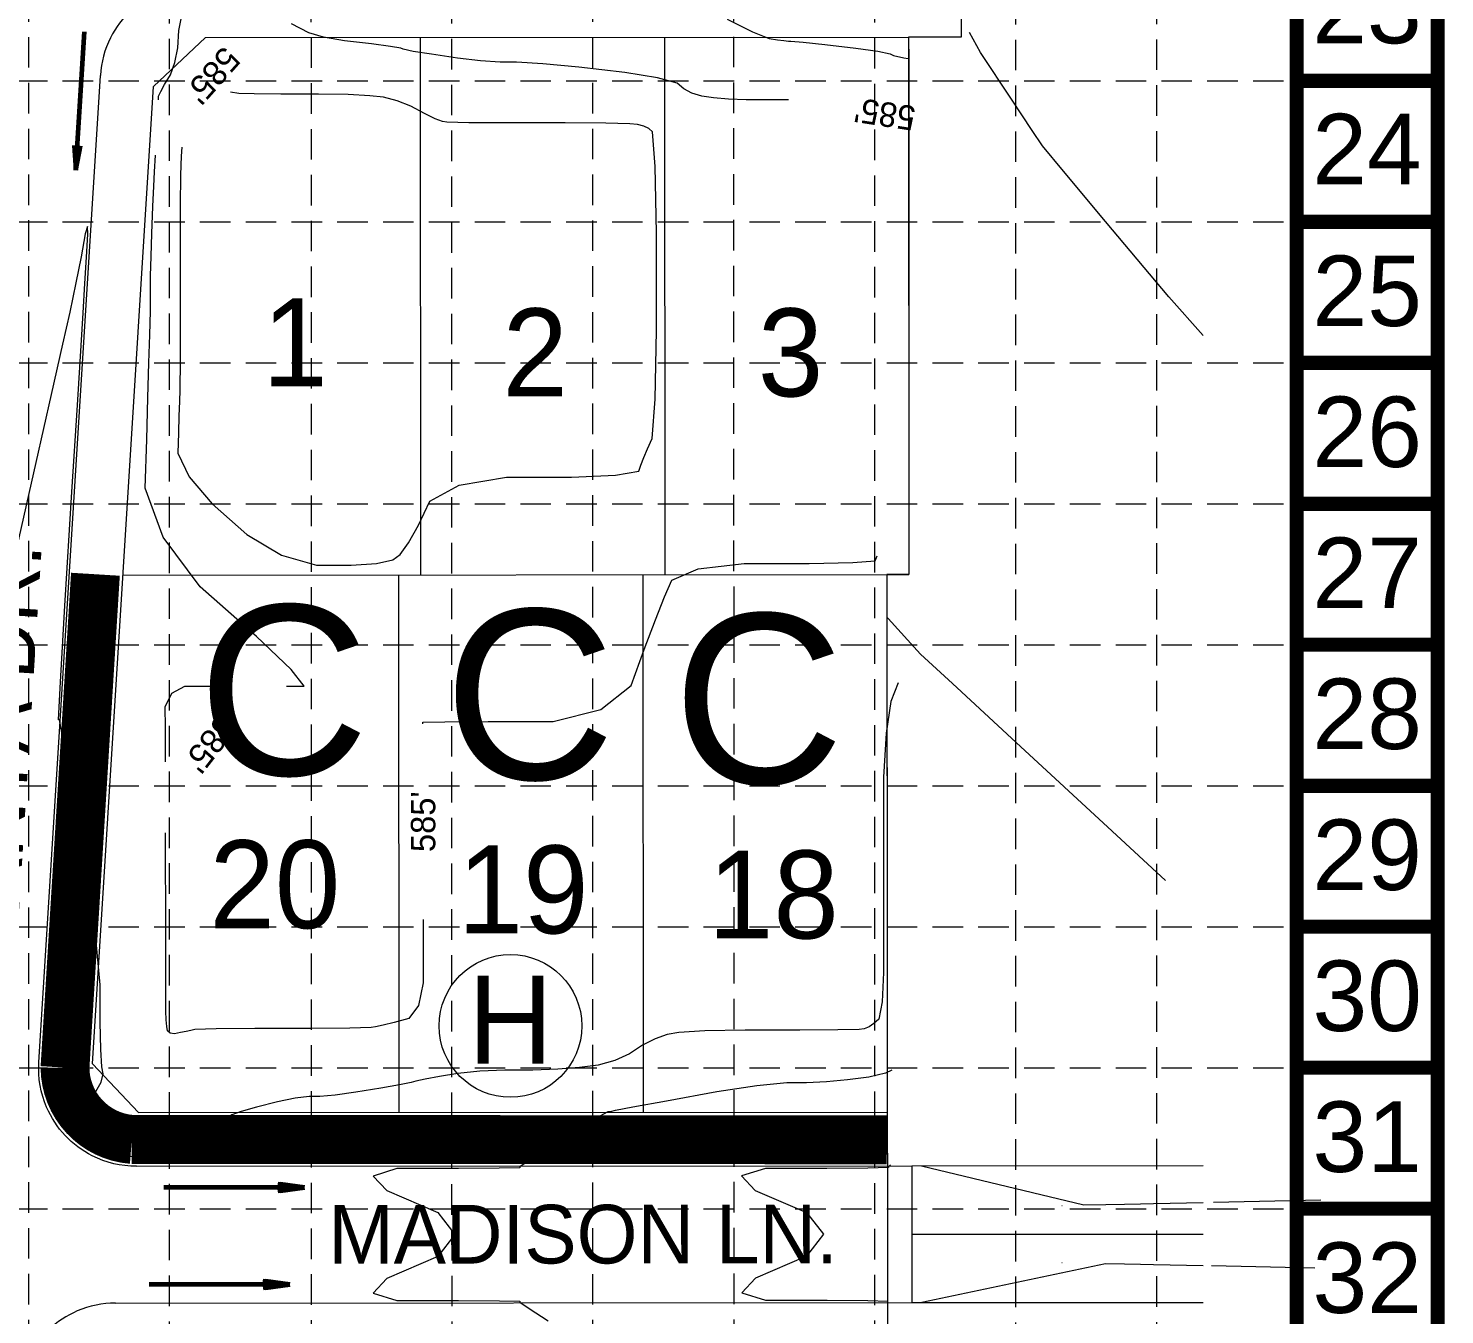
# Model space of a CAD drawing. Header units: feet. Extents: x 696 to 1853, y -3030 to -1181.
# Drawn here: x 1563.1 to 1853.1, y -2127.1 to -1863.9 of the extents above; entities that cross this region are included whole.
import ezdxf
from ezdxf.enums import TextEntityAlignment as Align

# ---------------------------------------------------------------- set-up
doc = ezdxf.new("R2010")
doc.units = ezdxf.units.FT
doc.header["$MEASUREMENT"] = 0
for name, pattern in [('DASHED', [0.75, 0.5, -0.25]), ('DGN Style 3', [109.874145, 78.481532, -31.392613]), ('DGN Style 7', [156.963064, 70.633379, -31.392613, 23.54446, -31.392613]), ('HIDDEN', [0.375, 0.25, -0.125])]:
    doc.linetypes.add(name, pattern=pattern)
for name, color, linetype, lineweight in [('0404al_MAP - Level 1', 7, 'Continuous', 0), ('0404al_MAP - Level 11', 7, 'Continuous', 0), ('0404al_MAP - Level 14', 7, 'Continuous', 0), ('0404al_MAP - Level 21', 7, 'Continuous', 0), ('0404al_MAP - Level 22', 7, 'Continuous', 0), ('0404al_MAP - Level 3', 7, 'Continuous', 0), ('0404al_MAP - Level 31', 7, 'Continuous', 0), ('0404al_MAP - Level 32', 7, 'Continuous', 0), ('EC', 7, 'Continuous', 0), ('EROSION CONTROL BLANKET', 84, 'Continuous', 0), ('Level 1', 7, 'Continuous', 0), ('Level 7', 7, 'Continuous', 0), ('PC', 7, 'Continuous', 0), ('STORM PIPE', 7, 'Continuous', 0)]:
    doc.layers.add(name, color=color, linetype=linetype, lineweight=lineweight)
doc.layers.add('BASE', color=7, linetype='Continuous')
doc.layers.add('GRID', color=254, linetype='DASHED')
doc.styles.get("Standard").update_dxf_attribs({"font": 'ARIAL.TTF'})
doc.styles.add('Style-WORKING', font='WORKING.shx')

# ---------------------------------------------------------------- blocks, each defined once
blk = doc.blocks.new('Cascade Homes logo')
at = {"color": 240}
blk.add_text('C', height=24.85, rotation=359.904, dxfattribs=at).set_placement((2410522.06, 7107185.67))

msp = doc.modelspace()

# ---------------------------------------------------------------- linework, layer by layer
at = {"layer": '0404al_MAP - Level 1', "color": 7, "linetype": 'Continuous', "lineweight": 0}
for p, q in [((1753.92, -1595.64), (1754.09, -1865.64)), ((1754.09, -1865.64), (1743.3, -1865.65)), ((1743.3, -1865.65), (1743.37, -1975.65)), ((1738.85, -1975.65), (1738.95, -2135.65)), ((1743.37, -1975.65), (1738.85, -1975.65))]:
    msp.add_line(p, q, dxfattribs=at)
at = {"layer": '0404al_MAP - Level 14', "color": 7, "linetype": 'Continuous', "lineweight": 0}
for p, q in [((1565.2, -2075.51), (1577.8, -1873.5)), ((1585.18, -2096.75), (1743.97, -2096.65)), ((1580.91, -2124.75), (1743.99, -2124.65))]:
    msp.add_line(p, q, dxfattribs=at)
at = {"layer": '0404al_MAP - Level 14', "color": 7, "linetype": 'Continuous', "lineweight": 0, "flags": 128}
msp.add_lwpolyline([(1743.97, -2096.65), (1743.99, -2124.65)], dxfattribs=at)
at = {"layer": '0404al_MAP - Level 14', "color": 7, "linetype": 'DGN Style 3', "lineweight": 0}
for centre in [(1597.76, -1874.74), (1580.93, -2144.75)]:
    msp.add_arc(centre, 20, 113.1252, 153.3437, dxfattribs=at)
at = {"layer": '0404al_MAP - Level 14', "color": 7, "linetype": 'Continuous', "lineweight": 0}
for centre, start, end in [((1597.76, -1874.74), 153.3437, 176.4324), ((1580.93, -2144.75), 90.0364, 113.1252)]:
    msp.add_arc(centre, 20, start, end, dxfattribs=at)
at = {"layer": '0404al_MAP - Level 14', "color": 7, "linetype": 'Continuous', "lineweight": 0, "extrusion": (0, 0, -1)}
for start, end in [(336.7067, 3.5676), (269.9636, 296.8245)]:
    msp.add_arc((-1585.17, -2076.75), 20, start, end, dxfattribs=at)
at = {"layer": '0404al_MAP - Level 14', "color": 7, "linetype": 'DGN Style 3', "lineweight": 0, "extrusion": (0, 0, -1)}
msp.add_arc((-1585.17, -2076.75), 20, 296.8245, 336.7067, dxfattribs=at)
at = {"layer": '0404al_MAP - Level 21', "color": 7, "linetype": 'Continuous', "lineweight": 0}
for p, q in [((1751.59, -1865.65), (1745.8, -1865.65)), ((1743.31, -1868.15), (1743.37, -1973.15)), ((1738.85, -1978.15), (1738.95, -2133.15))]:
    msp.add_line(p, q, dxfattribs=at)
at = {"layer": '0404al_MAP - Level 22', "color": 7, "linetype": 'Continuous', "lineweight": 13}
msp.add_circle((1661.77, -2068.01), 14.61, dxfattribs=at)
at = {"layer": '0404al_MAP - Level 3', "color": 7, "linetype": 'Continuous', "lineweight": 0}
for p, q in [((1599.3, -1865.74), (1588.68, -1875.73)), ((1599.3, -1865.74), (1743.3, -1865.65)), ((1643.3, -1865.71), (1643.37, -1975.71)), ((1693.3, -1865.68), (1693.37, -1975.68)), ((1576.21, -2075.78), (1588.68, -1875.73)), ((1582.45, -1975.75), (1743.37, -1975.65)), ((1638.85, -1975.72), (1638.92, -2085.72)), ((1688.85, -1975.69), (1688.92, -2085.69)), ((1585.59, -2085.75), (1576.21, -2075.78)), ((1585.59, -2085.75), (1738.92, -2085.65))]:
    msp.add_line(p, q, dxfattribs=at)
at = {"layer": '0404al_MAP - Level 31', "color": 5, "linetype": 'Continuous', "lineweight": 0, "ltscale": 1.428571}
for p, q in [((1745.97, -2096.65), (1779.18, -2104.66)), ((1774.7, -2104.77), (1774.71, -2104.76)), ((1779.18, -2104.66), (1783.65, -2104.57)), ((1783.65, -2104.57), (1787.52, -2104.48)), ((1787.52, -2104.48), (1790.78, -2104.41)), ((1790.78, -2104.41), (1793.43, -2104.34)), ((1793.43, -2104.34), (1803.61, -2104.12)), ((1805.75, -2104.07), (1827.73, -2103.59)), ((1783.62, -2116.68), (1745.99, -2124.65)), ((1774.71, -2116.5), (1774.7, -2116.5)), ((1787.48, -2116.76), (1783.62, -2116.68)), ((1790.75, -2116.83), (1787.48, -2116.76)), ((1793.42, -2116.9), (1790.75, -2116.83)), ((1803.61, -2117.11), (1793.42, -2116.9)), ((1826.45, -2117.58), (1805.32, -2117.14))]:
    msp.add_line(p, q, dxfattribs=at)
at = {"layer": '0404al_MAP - Level 32', "color": 7, "linetype": 'Continuous', "lineweight": 0}
for p, q in [((1743.97, -2096.65), (1803.61, -2096.61)), ((1743.99, -2124.65), (1803.61, -2124.61))]:
    msp.add_line(p, q, dxfattribs=at)
at = {"layer": 'BASE', "const_width": 2.89}
for points in [[(1851.62, -3028.75), (1851.62, -1182.11), (697.47, -1182.11), (697.47, -3028.75)], [(1822.76, -2999.89), (1822.76, -1210.96), (726.32, -1210.96), (726.32, -2999.89)]]:
    msp.add_lwpolyline(points, close=True, dxfattribs=at)
for points in [[(1851.62, -1874.6), (1822.76, -1874.6)], [(1851.62, -1903.45), (1822.76, -1903.45)], [(1851.62, -1932.31), (1822.76, -1932.31)], [(1851.62, -1961.16), (1822.76, -1961.16)], [(1851.62, -1990.01), (1822.76, -1990.01)], [(1851.62, -2018.87), (1822.76, -2018.87)], [(1851.62, -2047.72), (1822.76, -2047.72)], [(1851.62, -2076.57), (1822.76, -2076.57)], [(1851.62, -2105.43), (1822.76, -2105.43)]]:
    msp.add_lwpolyline(points, dxfattribs=at)
at = {"layer": 'EC', "color": 35, "linetype": 'DGN Style 3', "lineweight": 0, "flags": 128}
for points in [[(1803.61, -1926.7), (1796.55, -1918.82), (1783.63, -1903.36), (1775.01, -1893.06), (1770.71, -1887.91), (1770.71, -1887.91), (1768.6, -1884.73), (1764.37, -1878.37), (1758.04, -1868.83), (1753, -1859.78), (1749.25, -1851.22), (1746.79, -1843.13), (1747.4, -1834.15), (1751.07, -1824.25), (1757.8, -1813.45), (1765.82, -1805.03), (1775.11, -1799.02), (1785.7, -1795.39), (1792.75, -1792.97), (1796.28, -1791.76), (1796.28, -1791.76), (1800.54, -1788.43), (1803.61, -1786.04)], [(1738.85, -1984.39), (1739.08, -1984.64), (1745.71, -1991.91), (1745.71, -1991.91), (1752.25, -1997.94), (1765.33, -2010.02), (1784.95, -2028.13), (1798.61, -2040.7), (1803.61, -2045.28)]]:
    msp.add_lwpolyline(points, dxfattribs=at)
at = {"layer": 'EROSION CONTROL BLANKET', "linetype": 'Continuous', "lineweight": 13, "const_width": 10}
msp.add_lwpolyline([(1738.78, -2091.32), (1584.24, -2091.24, -0.390311), (1570.56, -2076.55), (1576.79, -1975.58)], format="xyb", dxfattribs=at)
at = {"layer": 'GRID', "color": 252, "linetype": 'HIDDEN', "lineweight": 0, "ltscale": 25}
for p, q in [((1563.19, -2884.39), (1563.08, -1210.96)), ((1592.02, -2884.73), (1591.93, -1210.96)), ((1621.14, -2884.47), (1620.91, -1210.31)), ((1649.83, -2884.77), (1649.77, -1210.31)), ((1678.71, -2884.41), (1678.62, -1210.31)), ((1707.62, -2884.32), (1707.48, -1210.31)), ((1736.42, -2884.57), (1736.33, -1210.31)), ((1765.33, -2884.95), (1765.18, -1210.31)), ((1794.21, -2884.87), (1794.04, -1210.31)), ((726.32, -1874.6), (1822.76, -1874.6)), ((726.32, -1903.45), (1822.76, -1903.45)), ((726.32, -1932.31), (1822.76, -1932.31)), ((726.32, -1961.16), (1822.76, -1961.16)), ((726.32, -1990.01), (1822.76, -1990.01)), ((726.32, -2018.87), (1822.76, -2018.87)), ((726.32, -2047.72), (1822.76, -2047.72)), ((726.32, -2076.57), (1822.76, -2076.57)), ((726.32, -2105.43), (1822.76, -2105.43))]:
    msp.add_line(p, q, dxfattribs=at)
at = {"layer": 'Level 7', "color": 7, "linetype": 'Continuous', "lineweight": 60}
for p, q in [((1572.79, -1892.86), (1574.55, -1864.57)), ((1572.42, -1887.82), (1572.79, -1892.86)), ((1572.79, -1892.86), (1573.76, -1887.9)), ((1619.13, -2101.07), (1590.78, -2101.09)), ((1619.62, -2101.07), (1591.27, -2101.09)), ((1619.13, -2101.07), (1614.11, -2100.41)), ((1614.11, -2101.75), (1619.13, -2101.07)), ((1619.62, -2101.07), (1614.6, -2100.41)), ((1614.6, -2101.75), (1619.62, -2101.07)), ((1616.12, -2120.92), (1587.77, -2120.94)), ((1616.61, -2120.92), (1588.26, -2120.94)), ((1616.12, -2120.92), (1611.1, -2120.26)), ((1611.11, -2121.61), (1616.12, -2120.92)), ((1616.61, -2120.92), (1611.59, -2120.26)), ((1611.6, -2121.61), (1616.61, -2120.92))]:
    msp.add_line(p, q, dxfattribs=at)
at = {"layer": 'PC', "color": 35, "linetype": 'Continuous', "lineweight": 0, "flags": 128}
for points in [[(1589.68, -1878.5), (1589.73, -1877.71), (1590.15, -1876.79), (1590.96, -1875.35), (1592.18, -1873.38), (1593.08, -1870.88), (1593.65, -1867.85), (1593.9, -1864.28), (1594.49, -1861.25)], [(1718.67, -1878.46), (1710.06, -1878.46), (1706.4, -1878.35), (1703.37, -1878.1), (1700.98, -1877.74), (1698.94, -1877.11), (1697.25, -1876.23), (1695.91, -1875.09), (1691.89, -1873.97), (1685.17, -1872.88), (1675.78, -1871.81), (1668.39, -1871.1), (1663.01, -1870.75), (1659.65, -1870.75), (1655.63, -1870.49), (1650.93, -1869.96), (1645.58, -1869.17), (1641.86, -1868.57), (1639.79, -1868.15), (1639.35, -1867.91), (1637.2, -1867.54), (1633.35, -1867.03), (1627.78, -1866.38), (1623.49, -1865.64), (1620.46, -1864.8), (1616.96, -1862.95)], [(1706.12, -1862.01), (1711.32, -1864.54), (1714.77, -1865.93), (1716.47, -1866.19), (1717.78, -1866.36), (1718.69, -1866.45), (1719.21, -1866.45), (1721.69, -1866.7), (1726.12, -1867.19), (1732.5, -1867.94), (1736.98, -1868.55), (1739.55, -1869.04), (1740.23, -1869.41), (1742.31, -1869.89), (1743.23, -1870.05)], [(1594.47, -1888.15), (1594.42, -1889.05), (1594.38, -1890.1), (1594.3, -1891.76), (1594.21, -1894.01), (1594.14, -1899.88), (1594.12, -1909.35), (1594.13, -1922.43), (1594.11, -1931.93), (1594.06, -1937.86), (1593.99, -1940.21), (1593.9, -1943.15), (1593.8, -1946.67), (1593.67, -1950.78), (1595.97, -1955.61), (1600.68, -1961.17), (1607.8, -1967.45), (1614.92, -1971.64), (1622.04, -1973.73), (1629.15, -1973.72), (1634.37, -1973.35), (1637.71, -1972.62), (1639.17, -1971.52), (1640.91, -1969.15), (1642.95, -1965.52), (1645.28, -1960.61), (1651.27, -1957.34), (1660.94, -1955.7), (1674.27, -1955.69), (1683.31, -1955.28), (1688.05, -1954.46), (1688.49, -1953.23), (1689.09, -1951.71), (1689.85, -1949.9), (1690.77, -1947.79), (1691.38, -1939.72), (1691.68, -1925.68), (1691.66, -1905.68), (1691.4, -1892.13), (1690.89, -1885.03), (1690.12, -1884.38), (1689.09, -1883.89), (1687.79, -1883.55), (1686.23, -1883.37), (1681.29, -1883.26), (1672.99, -1883.2), (1661.32, -1883.21), (1653.24, -1883.17), (1648.75, -1883.09), (1647.86, -1882.95), (1646.33, -1882.36), (1644.17, -1881.31), (1641.36, -1879.8), (1638.57, -1878.68), (1635.77, -1877.96), (1632.98, -1877.64), (1628.54, -1877.42), (1622.46, -1877.32), (1614.73, -1877.32), (1609.3, -1877.28), (1606.16, -1877.2), (1604.48, -1876.94)], [(1615.93, -1998.49), (1619.53, -1998.49), (1616.88, -1995.1), (1609.78, -1988.31), (1598.24, -1978.12), (1590.64, -1968.01), (1586.99, -1957.97), (1587.29, -1948), (1587.54, -1939.45), (1587.76, -1932.32), (1587.93, -1926.6), (1588.05, -1921.72), (1588.1, -1917.69), (1588.1, -1914.5), (1588.18, -1910.55), (1588.33, -1905.83), (1588.57, -1900.35), (1588.76, -1896.13), (1588.89, -1893.19), (1589.07, -1889.84)], [(1584.92, -2094.82), (1581.78, -2094.59), (1580.4, -2092.71), (1578.85, -2090.89), (1577.12, -2089.14), (1575.22, -2087.45), (1574.54, -2085.61), (1575.09, -2083.61), (1576.86, -2081.46), (1577.95, -2079.54), (1578.36, -2077.85), (1578.08, -2076.39), (1577.89, -2072.86), (1577.77, -2067.26), (1577.73, -2059.58), (1576.81, -2049.29), (1574.99, -2036.39), (1572.28, -2020.88), (1570.42, -2010.53), (1569.41, -2005.35), (1569.25, -2005.34), (1569.62, -1997.57), (1570.53, -1982.02), (1571.98, -1958.72), (1573.09, -1940.96), (1573.85, -1928.76), (1574.26, -1922.1), (1574.63, -1916.09), (1574.97, -1910.71), (1575.26, -1905.98), (1575.18, -1904.38), (1574.71, -1905.94), (1573.86, -1910.64), (1572.8, -1915.97), (1571.53, -1921.93), (1570.05, -1928.52), (1567.73, -1938.77), (1564.59, -1952.68), (1560.62, -1970.25)], [(1643.86, -2006.22), (1643.86, -2005.88), (1648.31, -2005.77), (1657.2, -2005.71), (1670.53, -2005.7), (1680.31, -2003.23), (1686.52, -1998.32), (1689.18, -1990.95), (1691.44, -1984.9), (1693.32, -1980.18), (1694.8, -1976.77), (1700.23, -1974.5), (1709.62, -1973.36), (1722.95, -1973.36), (1731.9, -1973.18), (1736.48, -1972.84), (1736.87, -1971.82)], [(1741.17, -1997.79), (1739.69, -2001.65), (1738.67, -2008.13), (1738.16, -2017.08), (1738.16, -2028.51), (1738.17, -2038.99), (1738.18, -2048.51), (1738.18, -2057.08), (1737.86, -2063.11), (1737.2, -2066.6), (1736.2, -2067.54), (1735.2, -2068.21), (1734.2, -2068.62), (1733.18, -2068.75), (1728.78, -2068.84), (1720.99, -2068.89), (1709.8, -2068.9), (1701.56, -2069.05), (1696.24, -2069.34), (1693.86, -2069.77), (1691.39, -2070.65), (1688.83, -2071.98), (1686.18, -2073.76), (1683.15, -2075.12), (1679.74, -2076.04), (1675.94, -2076.54), (1671.48, -2076.87), (1666.36, -2077.04), (1660.59, -2077.04), (1655.47, -2077.27), (1651.01, -2077.72), (1647.21, -2078.39), (1644.34, -2078.92), (1642.41, -2079.32), (1641.42, -2079.58), (1639.04, -2080.05), (1635.26, -2080.72), (1630.08, -2081.59), (1625.91, -2082.17), (1622.73, -2082.46), (1620.56, -2082.47), (1617.67, -2082.83), (1614.08, -2083.56), (1609.79, -2084.65), (1606.66, -2085.54), (1604.71, -2086.23), (1603.93, -2086.73), (1601.19, -2088.09), (1596.49, -2090.31), (1589.82, -2093.39), (1584.92, -2094.82)], [(1591.16, -2013.95), (1591.16, -2012.07), (1591.15, -2010.05), (1591.13, -2006.93), (1591.1, -2002.72), (1592.44, -1999.91), (1595.13, -1998.51), (1603.23, -1998.5)], [(1643.89, -2046.22), (1643.9, -2059.22), (1642.91, -2063.81), (1640.93, -2066.5), (1637.96, -2067.29), (1635.69, -2067.86), (1634.13, -2068.22), (1633.27, -2068.36), (1628.87, -2068.46), (1620.93, -2068.52), (1609.46, -2068.53), (1601.53, -2068.6), (1597.15, -2068.74), (1596.32, -2068.95), (1595.34, -2069.17), (1594.22, -2069.39), (1592.96, -2069.62), (1592.07, -2069.48), (1591.54, -2068.99), (1591.38, -2068.13), (1591.27, -2066.8), (1591.21, -2064.99), (1591.2, -2062.71), (1591.19, -2057.63), (1591.18, -2049.77), (1591.17, -2028.47)], [(1739.89, -2077.07), (1738.55, -2077.67), (1735.17, -2078.48), (1730.78, -2079.06), (1726.51, -2079.45), (1722.38, -2079.65), (1718.37, -2079.65), (1712.25, -2080.28), (1704.03, -2081.52), (1693.71, -2083.39), (1686.8, -2084.65), (1683.31, -2085.3), (1683.24, -2085.35), (1682.94, -2085.42), (1682.43, -2085.5), (1681.7, -2085.59), (1679.29, -2086.88), (1675.21, -2089.36), (1669.44, -2093.03), (1665.6, -2095.53), (1663.68, -2096.87), (1663.68, -2097.03), (1659.49, -2097.15), (1651.1, -2097.21), (1638.52, -2097.22), (1633.63, -2098.73), (1636.43, -2101.73), (1646.91, -2106.22), (1650.41, -2110.71), (1646.92, -2115.21), (1636.44, -2119.71), (1633.64, -2122.71), (1638.54, -2124.21), (1651.12, -2124.21), (1659.5, -2124.26), (1663.7, -2124.37), (1663.7, -2124.53), (1665.62, -2125.87), (1669.46, -2128.36)], [(1739.58, -2096.45), (1739.16, -2096.82), (1739.16, -2096.99), (1734.96, -2097.1), (1726.58, -2097.16), (1714, -2097.18), (1709.11, -2098.68), (1711.91, -2101.68), (1722.39, -2106.17), (1725.89, -2110.66), (1722.4, -2115.16), (1711.92, -2119.66), (1709.12, -2122.66), (1714.02, -2124.16), (1726.6, -2124.16), (1734.98, -2124.21), (1739.13, -2124.32)]]:
    msp.add_lwpolyline(points, dxfattribs=at)
at = {"layer": 'STORM PIPE', "color": 5, "linetype": 'DGN Style 7', "lineweight": 0}
msp.add_line((1743.98, -2110.65), (1803.61, -2110.61), dxfattribs=at)

# ---------------------------------------------------------------- block references
at = {"layer": 'Level 7', "color": 7, "linetype": 'Continuous', "lineweight": 13, "xscale": 1.399999999999977, "yscale": 1.399999999999977, "zscale": 1.4}
for p in [(-3373133.17, -9952076.6), (-3373082.79, -9952077.48), (-3373035.91, -9952078.36)]:
    msp.add_blockref('Cascade Homes logo', p, dxfattribs=at)

# ---------------------------------------------------------------- texts
at = {"layer": '0404al_MAP - Level 11', "color": 7, "linetype": 'Continuous', "lineweight": 13, "style": 'Style-WORKING'}
for s, p in [('1', (1617.66, -1919.09)), ('2', (1666.85, -1921.18)), ('3', (1719.13, -1921.18)), ('20', (1613.53, -2030.03)), ('19', (1664.37, -2031.08)), ('18', (1715.61, -2032.12)), ('H', (1661.75, -2057.76))]:
    msp.add_text(s, height=18, dxfattribs=at).set_placement(p, align=Align.TOP_CENTER)
at = {"layer": 'BASE'}
for s, p in [('23', (1837.15, -1859.71)), ('24', (1837.15, -1888.56)), ('25', (1837.2, -1917.57)), ('26', (1837.2, -1946.42)), ('27', (1837.2, -1975.28)), ('28', (1837.2, -2004.13)), ('29', (1837.2, -2032.98)), ('30', (1837.2, -2061.84)), ('31', (1837.2, -2090.69)), ('32', (1837.2, -2119.54))]:
    msp.add_text(s, height=14.427, dxfattribs=at).set_placement(p, align=Align.MIDDLE_CENTER)
at = {"layer": 'Level 1', "color": 7, "linetype": 'Continuous', "lineweight": 30, "style": 'Style-WORKING'}
for s, rotation, p in [('ATLANTA DR.', 86.4324, (1562.57, -2021.67)), ('MADISON LN.', 0.0364, (1676.65, -2116.63))]:
    msp.add_text(s, height=12, rotation=rotation, dxfattribs=at).set_placement(p, align=Align.CENTER)
at = {"layer": 'PC', "color": 35, "linetype": 'Continuous', "lineweight": 0, "style": 'Style-WORKING'}
for rotation, p in [(228.2575, (1600.83, -1873.52)), (171.3527, (1738.44, -1881.43)), (231.9909, (1600.37, -2010.28)), (90.0364, (1643.88, -2026.22))]:
    msp.add_text(" 585' ", height=5, rotation=rotation, dxfattribs=at).set_placement(p, align=Align.MIDDLE_CENTER)

doc.saveas('drawing.dxf')
